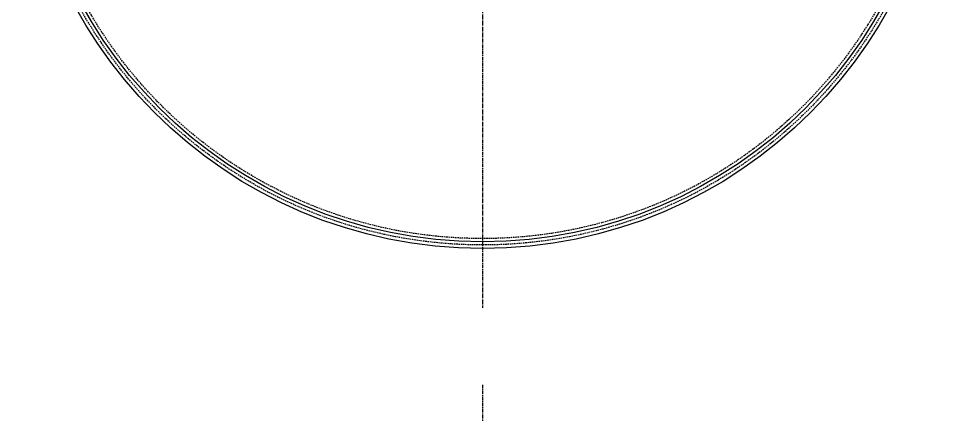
# Model space of a CAD drawing. Extents: x -190 to 176, y -982 to 176.
# Drawn here: x -156.3 to 156.3, y -212.2 to -78.8 of the extents above; entities that cross this region are included whole.
import ezdxf

# ---------------------------------------------------------------- set-up
doc = ezdxf.new("R2010")
doc.units = 0
doc.linetypes.add('CENTER', pattern=[2, 1.25, -0.25, 0.25, -0.25])
doc.linetypes.add('DASHED', pattern=[0.75, 0.5, -0.25])
doc.layers.get('0').update_dxf_attribs({"linetype": 'CONTINUOUS'})
doc.layers.add('CENTER', color=1, linetype='CENTER')

msp = doc.modelspace()

# ---------------------------------------------------------------- linework, layer by layer
at = {"color": 7, "linetype": 'CONTINUOUS'}
for radius in [156.3, 154.05]:
    msp.add_circle((0, 0), radius, dxfattribs=at)
at = {"color": 3, "linetype": 'DASHED'}
for radius in [155.1, 152.95]:
    msp.add_circle((0, 0), radius, dxfattribs=at)
at = {"layer": 'CENTER', "color": 1, "linetype": 'CENTER'}
for p, q in [((0, 176.3), (0, -176.3)), ((0, -202.16), (0, -868))]:
    msp.add_line(p, q, dxfattribs=at)

doc.saveas('drawing.dxf')
